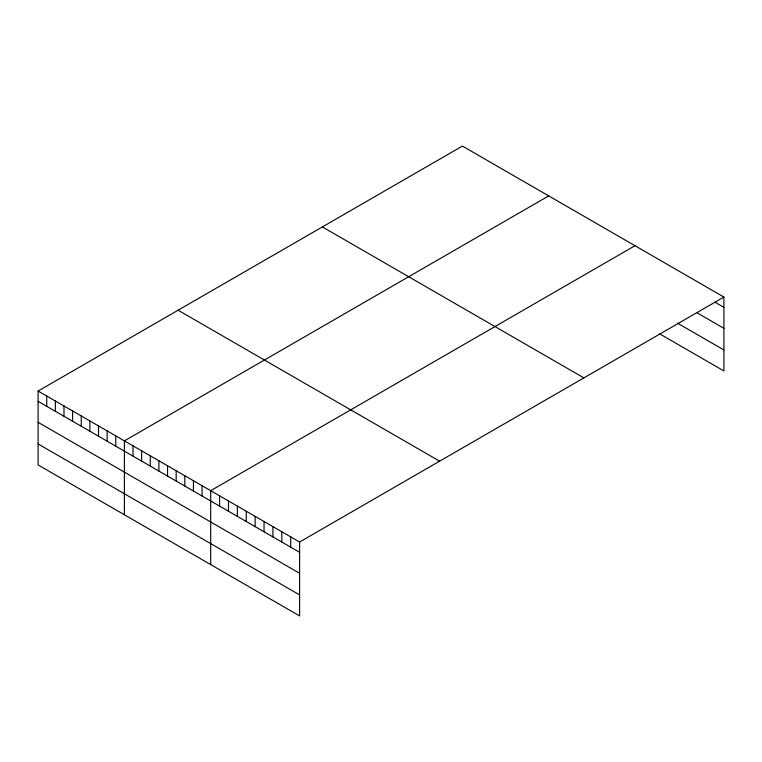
<?xml version="1.0" encoding="UTF-8"?>
<svg xmlns="http://www.w3.org/2000/svg" width="762" height="762" viewBox="0 0 762 762"><rect width="100%" height="100%" fill="white"/><g stroke="black" fill="none" stroke-linecap="round" stroke-linejoin="round"><path stroke-width="1.14" d="M38.1 391.049L299.599 542.02L299.599 615.925L38.1 464.944L38.1 391.049L462.401 146.075L723.9 297.056L723.9 370.951L659.692 333.88M548.697 195.901L124.397 440.865L124.397 514.769M634.994 245.716L210.693 490.69L210.693 564.594M299.599 542.02L723.9 297.056M715.013 302.2L723.9 307.324M697.23 312.925L723.9 328.327M677.466 323.155L723.9 349.958M322.383 226.914L583.883 377.895M178.118 310.21L439.617 461.181M38.1 401.326L299.599 552.298M38.1 422.319L299.599 573.291M38.1 443.951L299.599 594.922M290.703 536.886L290.703 547.164M281.816 531.752L281.816 542.03M272.929 526.618L272.929 536.896M264.033 521.484L264.033 531.762M255.146 516.35L255.146 526.628M246.25 511.226L246.25 521.494M237.363 506.092L237.363 516.369M228.467 500.958L228.467 511.235M219.58 495.824L219.58 506.101M202.063 485.708L202.063 495.986M193.434 480.727L193.434 491.004M184.804 475.745L184.804 486.023M176.174 470.764L176.174 481.041M167.545 465.782L167.545 476.05M158.915 460.8L158.915 471.068M150.285 455.809L150.285 466.087M141.656 450.828L141.656 461.105M133.026 445.846L133.026 456.124M115.767 435.883L115.767 446.161M107.137 430.901L107.137 441.179M98.508 425.92L98.508 436.197M89.878 420.938L89.878 431.216M81.248 415.957L81.248 426.234M72.619 410.975L72.619 421.253M63.989 405.994L63.989 416.271M55.359 401.012L55.359 411.29M46.73 396.03L46.73 406.308"/></g></svg>
